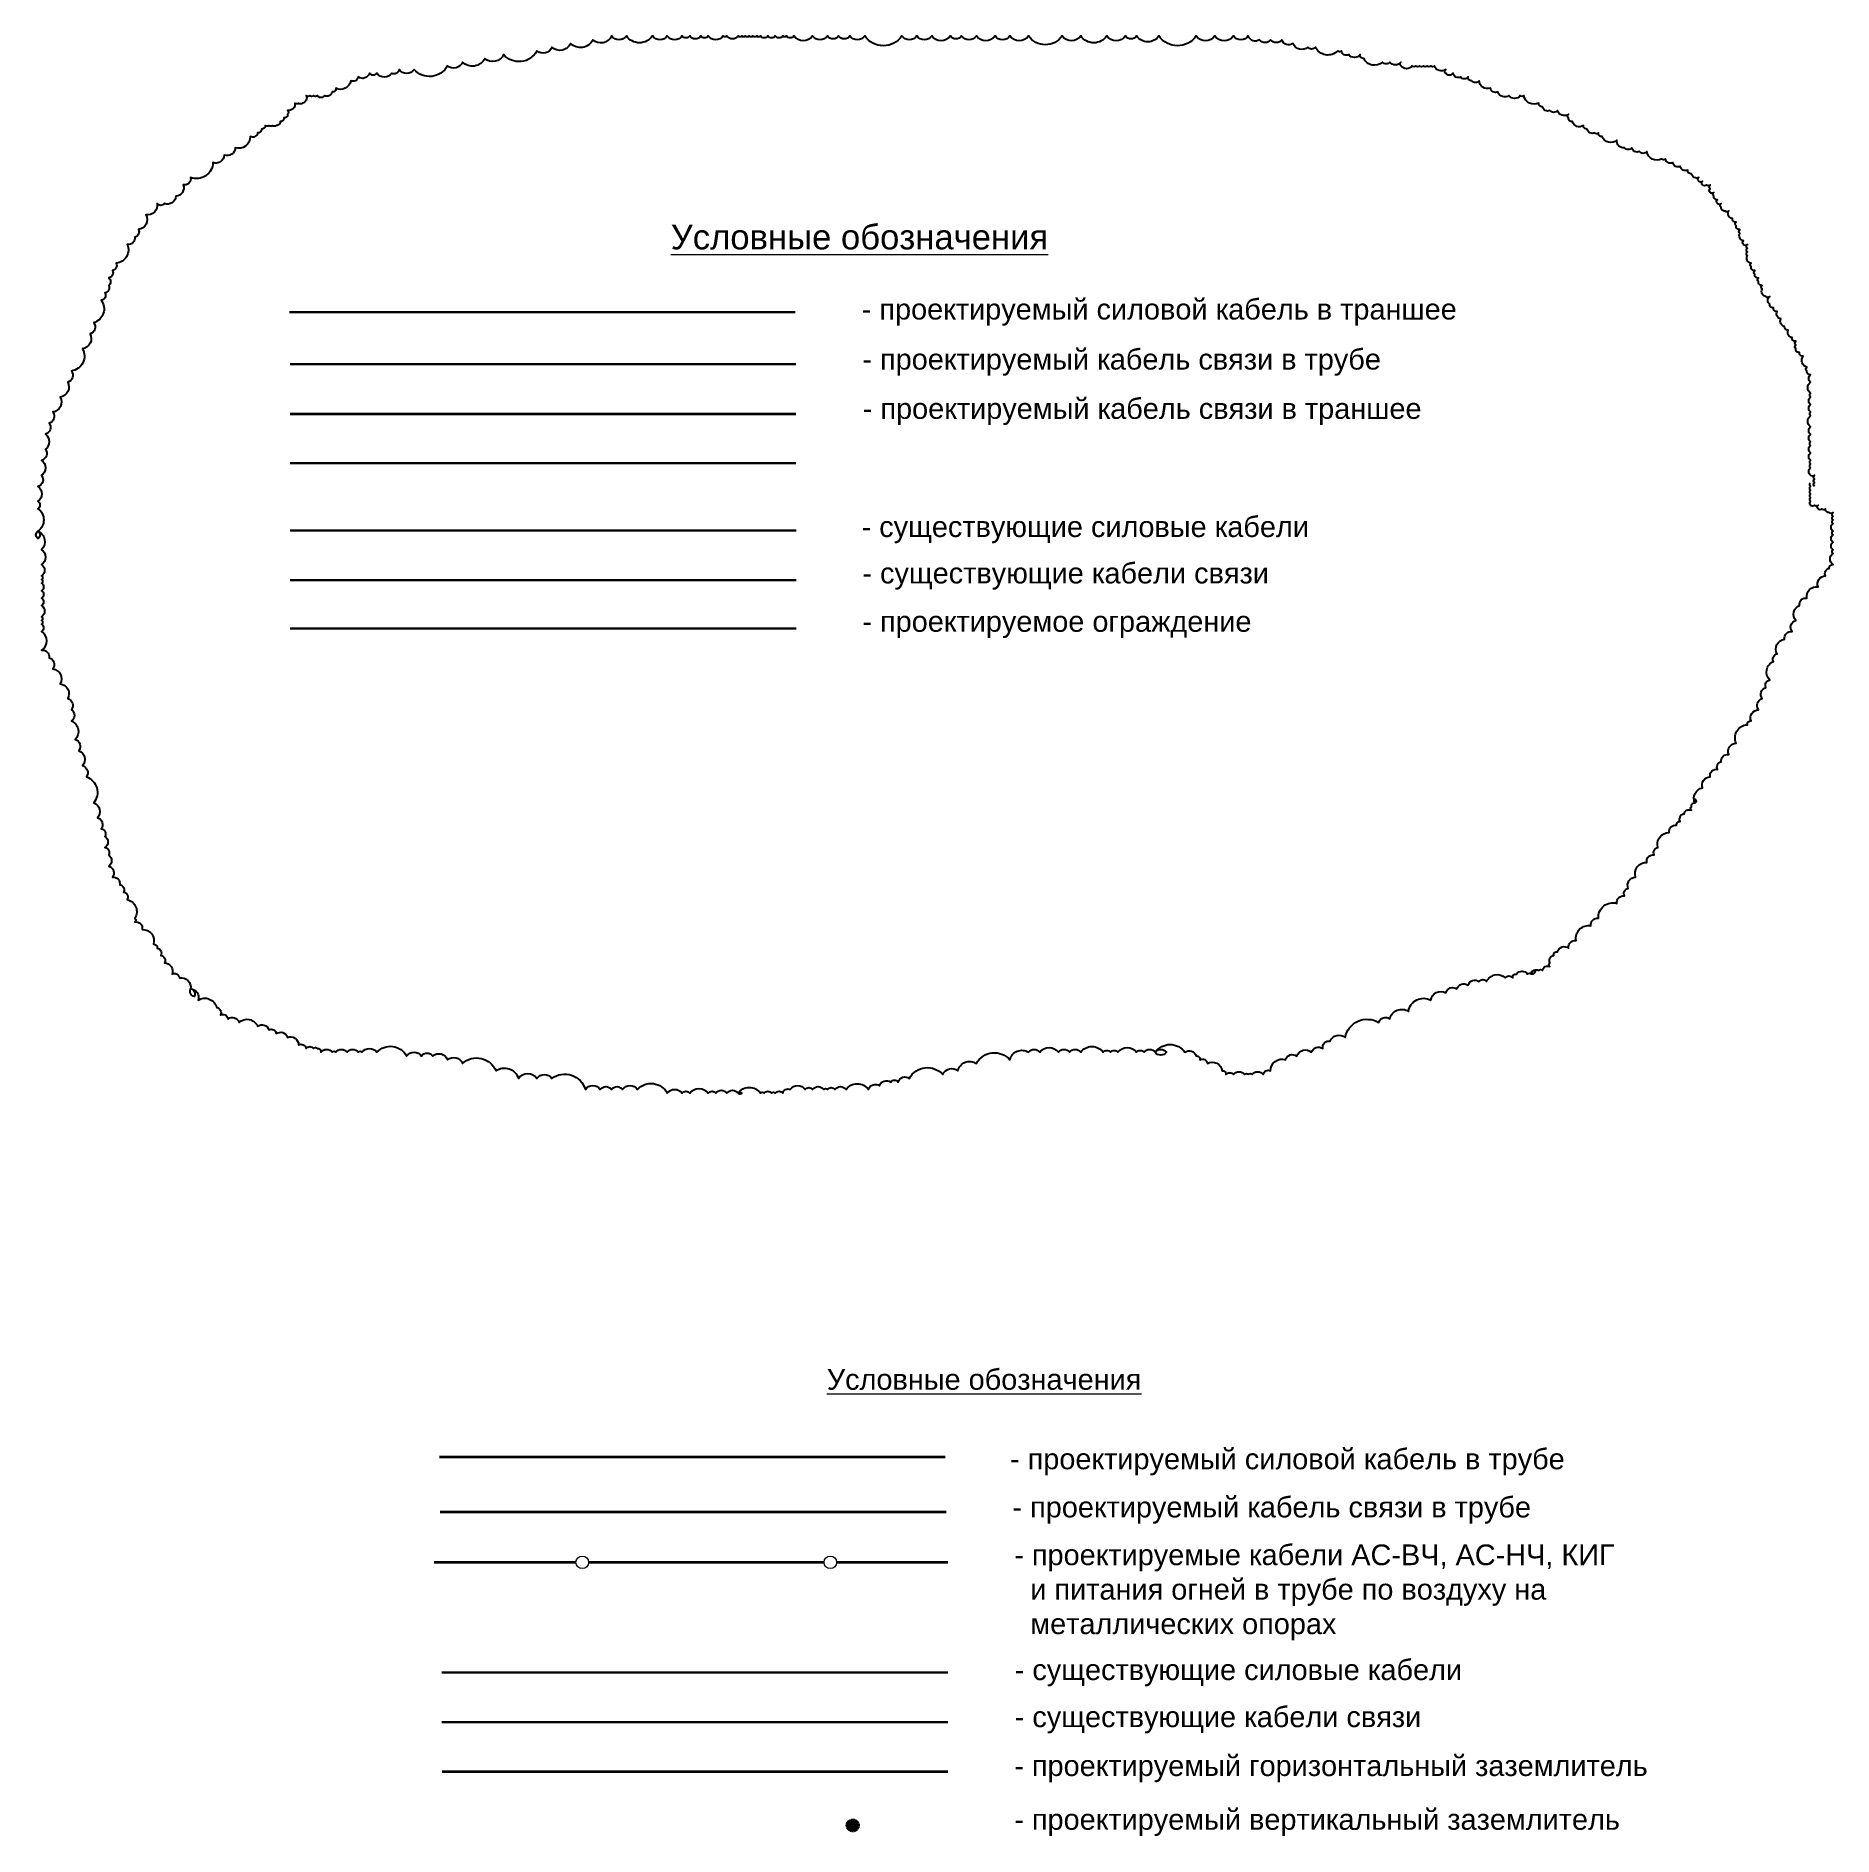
# Model space of a CAD drawing. Header units: millimetres. Extents: x -39274 to 660178, y -698345 to 30731.
# Drawn here: x 7790 to 29520, y 8968 to 30731 of the extents above.
import ezdxf

# ---------------------------------------------------------------- set-up
doc = ezdxf.new("R2010")
doc.units = ezdxf.units.MM
for name, pattern in [('DASHED', [19.05, 12.7, -6.35]), ('HIDDEN', [9.525, 6.35, -3.175]), ('K5LT3', [13, 8, -2, 1, -2])]:
    doc.linetypes.add(name, pattern=pattern)
doc.layers.add('ТРУБЫ', color=5, linetype='Continuous')
doc.styles.add('ar_10', font='arial.ttf')
doc.linetypes.add('FENCE_1', pattern='A,3,[131,ltypeshp.shx,S=0.8,R=180,X=2.3,Y=0.8],6,[131,ltypeshp.shx,S=0.8,R=0,X=0.7,Y=-0.8],3', length=12)
doc.linetypes.add('POWER_CABLE_EXIST_04', pattern='A,12,-2.4,["<",Standard,S=2.4,R=0,X=0,Y=-1.2],12,[">",Standard,S=2.4,R=0,X=-1.2,Y=-1.2],-4.8', length=31.2)
doc.linetypes.add('POWER_CABLE_PROJECT', pattern='A,36,-2,["W",Standard,S=3,R=0,X=0,Y=-1.5],-5', length=43)
doc.linetypes.add('SVZ_CABLE_EXIST_2', pattern='A,12,-2.4,[133,ltypeshp.shx,S=0.6,R=0,X=5.4,Y=0],5.4,[133,ltypeshp.shx,S=0.4,R=0,X=0.2,Y=0],-1.2,5.4,[133,ltypeshp.shx,S=0.2,R=0,X=-6.2,Y=0],-2.4', length=28.8)
doc.linetypes.add('SVZ_CABLE_PROJ_1', pattern='A,36,["///",Standard,S=3,R=0,X=0,Y=-3],0', length=36)
doc.linetypes.add('SVZ_CABLE_PROJ_3', pattern='A,36,-2,["/",Standard,S=3,R=0,X=0,Y=-1.5],-5', length=43)

msp = doc.modelspace()

# ---------------------------------------------------------------- hatches: boundary and pattern name
at = {"layer": 'ТРУБЫ', "linetype": 'HIDDEN', "ltscale": 2}
msp.add_hatch(color=256, dxfattribs=at).paths.add_polyline_path([(17592.19, 9095.38, 1), (17739.89, 9095.38, 1)])

# ---------------------------------------------------------------- linework, layer by layer
at = {"ltscale": 2}
msp.add_lwpolyline([(29294.39, 25285.23, -0.52056705), (29294.39, 25330.21, -0.52056705), (29294.39, 25375.18, -0.52056705), (29294.39, 25420.23, -0.52056705), (29249.34, 25420.23, -0.52056705), (29249.34, 25510.25, -0.52056705), (29249.34, 25555.23, -0.52056705), (29249.34, 25600.28, -0.52056705), (29249.34, 25690.3, -0.52056705), (29249.34, 25780.32, -0.52056705), (29249.34, 25825.3, -0.52056705), (29249.34, 25915.32, -0.52056705), (29249.34, 26005.34, -0.52056705), (29249.34, 26140.42, -0.52056705), (29249.34, 26185.39, -0.52056705), (29249.34, 26275.41, -0.52056705), (29249.34, 26365.44, -0.52056705), (29249.34, 26410.49, -0.52056705), (29249.34, 26545.48, -0.52056705), (29249.34, 26635.51, -0.52056705), (29204.28, 26680.48, -0.52056705), (29204.28, 26725.53, -0.52056705), (29159.23, 26860.53, -0.52056705), (29114.18, 26905.58, -0.52056705), (29069.25, 26950.55, -0.52056705), (29069.25, 26995.6, -0.52056705), (29069.25, 27040.57, -0.52056705), (29024.2, 27085.62, -0.52056705), (28979.15, 27175.65, -0.52056705), (28934.09, 27220.62, -0.52056705), (28889.04, 27310.64, -0.52056705), (28843.99, 27400.67, -0.52056705), (28799.06, 27445.72, -0.52056705), (28754.01, 27490.69, -0.52056705), (28754.01, 27580.71, -0.52056705), (28708.96, 27580.71, -0.52056705), (28663.9, 27670.74, -0.52056705), (28663.9, 27715.79, -0.52056705), (28618.85, 27760.76, -0.52056705), (28618.85, 27805.81, -0.52056705), (28573.8, 27850.78, -0.52056705), (28573.8, 27895.76, -0.52056705), (28528.75, 27940.81, -0.52056705), (28528.75, 27985.78, -0.52056705), (28483.82, 28075.8, -0.52056705), (28483.82, 28120.85, -0.52056705), (28483.82, 28165.83, -0.52056705), (28483.82, 28210.88, -0.52056705), (28438.77, 28210.88, -0.52056705), (28438.77, 28255.85, -0.52056705), (28393.72, 28345.87, -0.52056705), (28393.72, 28390.92, -0.52056705), (28348.66, 28435.9, -0.52056705), (28348.66, 28480.95, -0.52056705), (28303.61, 28525.92, -0.52056705), (28258.56, 28615.94, -0.52056705), (28213.63, 28615.94, -0.52056705), (28168.58, 28660.99, -0.52056705), (28168.58, 28705.97, -0.52056705), (28123.53, 28705.97, -0.52056705), (28123.53, 28751.01, -0.52056705), (28078.47, 28795.99, -0.52056705), (28078.47, 28841.04, -0.52056705), (28033.42, 28841.04, -0.52056705), (28033.42, 28886.01, -0.52056705), (28033.42, 28931.06, -0.52056705), (27988.37, 28931.06, -0.52056705), (27988.37, 28931.06, -0.52056705), (27943.32, 28931.06, -0.52056705), (27943.32, 28976.03, -0.52056705), (27898.39, 28976.03, -0.52056705), (27898.39, 29021.08, -0.52056705), (27808.29, 29066.06, -0.52056705), (27763.23, 29111.11, -0.52056705), (27673.13, 29156.08, -0.52056705), (27583.15, 29201.05, -0.52056705), (27493.04, 29246.1, -0.52056705), (27447.99, 29246.1, -0.52056705), (27267.91, 29336.13, -0.52056705), (27177.8, 29336.13, -0.52056705), (27087.7, 29381.1, -0.52056705), (26997.72, 29381.1, -0.52056705), (26907.61, 29471.12, -0.52056705), (26727.53, 29516.17, -0.52056705), (26682.48, 29561.15, -0.52056705), (26637.42, 29561.15, -0.52056705), (26547.32, 29606.2, -0.52056705), (26502.27, 29651.17, -0.52056705), (26367.24, 29696.22, -0.52056705), (26322.18, 29741.19, -0.52056705), (26322.18, 29786.24, -0.52056705), (26187.03, 29831.22, -0.52056705), (26097.05, 29831.22, -0.52056705), (26006.94, 29876.27, -0.52056705), (25961.89, 29921.24, -0.52056705), (25781.8, 30011.26, -0.52056705), (25736.75, 30011.26, -0.52056705), (25601.6, 30011.26, -0.52056705), (25466.56, 30056.31, -0.52056705), (25376.46, 30101.29, -0.52056705), (25241.43, 30191.31, -0.52056705), (25151.32, 30191.31, -0.52056705), (25106.27, 30236.36, -0.52056705), (25016.17, 30236.36, -0.52056705), (24926.19, 30281.33, -0.52056705), (24836.08, 30281.33, -0.52056705), (24836.08, 30326.38, -0.52056705), (24700.92, 30371.36, -0.52056705), (24656, 30371.36, -0.52056705), (24610.94, 30371.36, -0.52056705), (24565.89, 30371.36, -0.52056705), (24565.89, 30371.36, -0.52056705), (24520.84, 30371.36, -0.52056705), (24475.79, 30371.36, -0.52056705), (24430.74, 30371.36, -0.52056705), (24295.7, 30371.36, -0.52056705), (24295.7, 30416.41, -0.52056705), (24160.55, 30416.41, -0.52056705), (24070.57, 30416.41, -0.52056705), (23845.31, 30461.38, -0.52056705), (23800.25, 30506.35, -0.52056705), (23665.22, 30506.35, -0.52056705), (23575.12, 30551.4, -0.52056705), (23530.06, 30551.4, -0.52056705), (23259.88, 30596.38, -0.52056705), (23169.89, 30596.38, -0.52056705), (22989.69, 30641.43, -0.52056705), (22854.65, 30686.4, -0.52056705), (22719.5, 30686.4, -0.52056705), (22584.46, 30686.4, -0.52056705), (22449.31, 30731.45, -0.52056705), (22269.22, 30731.45, -0.52056705), (22043.96, 30731.45, -0.52056705), (21818.83, 30731.45, -0.52056705), (21368.55, 30731.45, -0.52056705), (21098.36, 30731.45, -0.52056705), (20963.21, 30731.45, -0.52056705), (20738.07, 30731.45, -0.52056705), (20422.83, 30731.45, -0.52056705), (20197.69, 30731.45, -0.52056705), (19792.34, 30731.45, -0.52056705), (19567.21, 30731.45, -0.52056705), (19387, 30731.45, -0.52056705), (19161.86, 30731.45, -0.52056705), (18981.78, 30731.45, -0.52056705), (18846.62, 30731.45, -0.52056705), (18621.48, 30731.45, -0.52056705), (18441.4, 30731.45, -0.52056705), (18261.19, 30731.45, -0.52056705), (17810.92, 30731.45, -0.52056705), (17630.71, 30731.45, -0.52056705), (17495.68, 30731.45, -0.52056705), (17360.52, 30731.45, -0.52056705), (17180.43, 30731.45, -0.52056705), (16955.3, 30731.45, -0.52056705), (16865.19, 30731.45, -0.52056705), (16820.14, 30731.45, -0.52056705), (16730.04, 30731.45, -0.52056705), (16640.06, 30731.45, -0.52056705), (16549.95, 30731.45, -0.52056705), (16504.9, 30731.45, -0.52056705), (16459.85, 30731.45, -0.52056705), (16414.92, 30731.45, -0.52056705), (16414.92, 30731.45, -0.52056705), (16369.87, 30731.45, -0.52056705), (16324.81, 30731.45, -0.52056705), (16279.76, 30731.45, -0.52056705), (16144.61, 30731.45, -0.52056705), (16099.68, 30731.45, -0.52056705), (15919.47, 30731.45, -0.52056705), (15829.49, 30731.45, -0.52056705), (15694.33, 30731.45, -0.52056705), (15604.23, 30731.45, -0.52056705), (15424.14, 30731.45, -0.52056705), (15244.06, 30731.45, -0.52056705), (14928.82, 30731.45, -0.52056705), (14748.61, 30731.45, -0.52056705), (14523.47, 30686.4, -0.52056705), (14253.28, 30641.43, -0.52056705), (14028.15, 30596.38, -0.52056705), (13847.94, 30551.4, -0.52056705), (13442.71, 30506.35, -0.52056705), (13217.45, 30461.38, -0.52056705), (12947.27, 30416.41, -0.52056705), (12767.18, 30371.36, -0.52056705), (12361.83, 30326.38, -0.52056705), (12181.75, 30326.38, -0.52056705), (12091.65, 30281.33, -0.52056705), (11911.56, 30281.33, -0.52056705), (11821.46, 30281.33, -0.52056705), (11686.42, 30236.36, -0.52056705), (11596.32, 30191.31, -0.52056705), (11416.23, 30101.29, -0.52056705), (11371.18, 30056.31, -0.52056705), (11281.08, 30011.26, -0.52056705), (11190.97, 30011.26, -0.52056705), (11145.92, 30011.26, -0.52056705), (11100.99, 30011.26, -0.52056705), (11055.94, 30011.26, -0.52056705), (11010.89, 29921.24, -0.52056705), (10965.84, 29921.24, -0.52056705), (10920.78, 29921.24, -0.52056705), (10830.68, 29831.22, -0.52056705), (10830.68, 29786.24, -0.52056705), (10785.75, 29741.19, -0.52056705), (10740.7, 29696.22, -0.52056705), (10740.7, 29696.22, -0.52056705), (10695.65, 29651.17, -0.52056705), (10650.6, 29651.17, -0.52056705), (10605.54, 29651.17, -0.52056705), (10560.49, 29651.17, -0.52056705), (10515.56, 29606.2, -0.52056705), (10470.51, 29561.15, -0.52056705), (10380.41, 29516.17, -0.52056705), (10200.32, 29381.1, -0.52056705), (10065.17, 29291.08, -0.52056705), (9930.13, 29201.05, -0.52056705), (9659.82, 29021.08, -0.52056705), (9569.84, 28931.06, -0.52056705), (9479.73, 28795.99, -0.52056705), (9344.7, 28705.97, -0.52056705), (9254.6, 28705.97, -0.52056705), (9119.44, 28570.97, -0.52056705), (9029.46, 28390.92, -0.52056705), (8984.41, 28300.9, -0.52056705), (8894.3, 28210.88, -0.52056705), (8759.27, 27985.78, -0.52056705), (8714.22, 27895.76, -0.52056705), (8669.17, 27805.81, -0.52056705), (8669.17, 27715.79, -0.52056705), (8624.12, 27625.76, -0.52056705), (8579.06, 27535.74, -0.52056705), (8488.96, 27265.67, -0.52056705), (8444.03, 27130.6, -0.52056705), (8353.93, 26950.55, -0.52056705), (8218.77, 26680.48, -0.52056705), (8173.84, 26545.48, -0.52056705), (8083.74, 26365.44, -0.52056705), (7993.63, 26185.39, -0.52056705), (7948.58, 26050.39, -0.52056705), (7903.53, 25915.32, -0.52056705), (7903.53, 25735.27, -0.52056705), (7858.6, 25600.28, -0.52056705), (7858.6, 25420.23, -0.52056705), (7813.55, 25285.23, -0.52056705), (7813.55, 25105.19, -0.52056705), (7813.55, 25015.17, -0.52056705), (7813.55, 24745.1, -0.52056705), (7813.55, 24655.07, -0.52056705), (7813.55, 24655.07, -0.52056705), (7813.55, 24745.1, -0.52056705), (7858.6, 24520, -0.52056705), (7858.6, 24339.95, -0.52056705), (7858.6, 24204.96, -0.52056705), (7858.6, 24159.91, -0.52056705), (7858.6, 24114.93, -0.52056705), (7858.6, 24024.91, -0.52056705), (7858.6, 23934.89, -0.52056705), (7858.6, 23844.86, -0.52056705), (7858.6, 23709.87, -0.52056705), (7858.6, 23664.82, -0.52056705), (7858.6, 23619.84, -0.52056705), (7858.6, 23529.82, -0.52056705), (7858.6, 23304.72, -0.52056705), (7948.58, 23214.7, -0.52056705), (7993.63, 23079.7, -0.52056705), (8083.74, 22899.66, -0.52056705), (8173.84, 22719.61, -0.52056705), (8218.77, 22584.61, -0.52056705), (8218.77, 22449.54, -0.52056705), (8263.82, 22224.52, -0.52056705), (8308.87, 22089.45, -0.52056705), (8353.93, 21909.4, -0.52056705), (8398.98, 21774.41, -0.52056705), (8488.96, 21459.29, -0.52056705), (8534.01, 21279.32, -0.52056705), (8579.06, 21144.24, -0.52056705), (8624.12, 21054.22, -0.52056705), (8624.12, 20919.22, -0.52056705), (8669.17, 20829.2, -0.52056705), (8669.17, 20694.13, -0.52056705), (8714.22, 20559.13, -0.52056705), (8804.2, 20469.11, -0.52056705), (8849.25, 20379.08, -0.52056705), (8894.3, 20289.06, -0.52056705), (8984.41, 20064.04, -0.52056705), (8984.41, 20018.99, -0.52056705), (9074.39, 19928.97, -0.52056705), (9209.55, 19748.92, -0.52056705), (9254.6, 19703.95, -0.52056705), (9299.65, 19613.92, -0.52056705), (9344.7, 19523.9, -0.52056705), (9434.68, 19388.83, -0.52056705), (9524.79, 19343.85, -0.52056705), (9659.82, 19208.78, -0.52056705), (9704.87, 19118.76, -0.52056705), (9704.87, 19118.76, -0.52056705), (9659.82, 19208.78, -0.52056705), (9749.92, 19073.78, -0.52056705), (9975.06, 18983.76, -0.52056705), (10020.11, 18893.74, -0.52056705), (10110.22, 18848.76, -0.52056705), (10245.25, 18803.71, -0.52056705), (10470.51, 18758.74, -0.52056705), (10605.54, 18713.69, -0.52056705), (10695.65, 18668.72, -0.52056705), (10830.68, 18623.67, -0.52056705), (10965.84, 18533.64, -0.52056705), (11055.94, 18488.67, -0.52056705), (11145.92, 18488.67, -0.52056705), (11190.97, 18488.67, -0.52056705), (11236.03, 18443.62, -0.52056705), (11371.18, 18443.62, -0.52056705), (11416.23, 18443.62, -0.52056705), (11551.27, 18443.62, -0.52056705), (11686.42, 18443.62, -0.52056705), (11731.35, 18443.62, -0.52056705), (11911.56, 18443.62, -0.52056705), (12271.85, 18398.65, -0.52056705), (12451.94, 18398.65, -0.52056705), (12587.1, 18398.65, -0.52056705), (12767.18, 18353.6, -0.52056705), (12947.27, 18308.63, -0.52056705), (13352.61, 18218.6, -0.52056705), (13622.8, 18128.58, -0.52056705), (13847.94, 18128.58, -0.52056705), (14028.15, 18128.58, -0.52056705), (14433.37, 17993.51, -0.52056705), (14613.58, 17993.51, -0.52056705), (14748.61, 17993.51, -0.52056705), (14883.76, 17993.51, -0.52056705), (15063.85, 17993.51, -0.52056705), (15424.14, 17948.53, -0.52056705), (15604.23, 17948.53, -0.52056705), (15694.33, 17948.53, -0.52056705), (15919.47, 17948.53, -0.52056705), (16009.57, 17948.53, -0.52056705), (16144.61, 17948.53, -0.52056705), (16279.76, 17948.53, -0.52056705), (16324.81, 17948.53, -0.52056705), (16324.81, 17948.53, -0.52056705), (16279.76, 17948.53, -0.52056705), (16549.95, 17948.53, -0.52056705), (16595, 17948.53, -0.52056705), (16685.11, 17948.53, -0.52056705), (16730.04, 17948.53, -0.52056705), (16820.14, 17948.53, -0.52056705), (16910.24, 17993.51, -0.52056705), (17090.33, 17993.51, -0.52056705), (17180.43, 17993.51, -0.52056705), (17315.47, 17993.51, -0.52056705), (17360.52, 17993.51, -0.52056705), (17450.62, 17993.51, -0.52056705), (17585.78, 17993.51, -0.52056705), (17855.97, 17993.51, -0.52056705), (17991, 18038.56, -0.52056705), (18126.16, 18083.53, -0.52056705), (18216.14, 18083.53, -0.52056705), (18351.29, 18128.58, -0.52056705), (18756.64, 18173.55, -0.52056705), (18936.73, 18218.6, -0.52056705), (19161.86, 18308.63, -0.52056705), (19567.21, 18353.6, -0.52056705), (19792.34, 18443.62, -0.52056705), (19927.5, 18443.62, -0.52056705), (20152.64, 18443.62, -0.52056705), (20287.67, 18443.62, -0.52056705), (20422.83, 18443.62, -0.52056705), (20693.02, 18443.62, -0.52056705), (20783.12, 18443.62, -0.52056705), (20873.1, 18443.62, -0.52056705), (21098.36, 18443.62, -0.52056705), (21188.34, 18443.62, -0.52056705), (21323.5, 18443.62, -0.52056705), (21458.53, 18443.62, -0.52056705), (21458.53, 18443.62, -0.52056705), (21323.5, 18443.62, -0.52056705), (21683.79, 18443.62, -0.52056705), (21818.83, 18398.65, -0.52056705), (21863.88, 18353.6, -0.52056705), (21953.98, 18308.63, -0.52056705), (22134.07, 18218.6, -0.52056705), (22179.12, 18173.55, -0.52056705), (22269.22, 18173.55, -0.52056705), (22404.26, 18173.55, -0.52056705), (22449.31, 18173.55, -0.52056705), (22494.36, 18173.55, -0.52056705), (22629.39, 18173.55, -0.52056705), (22719.5, 18218.6, -0.52056705), (22899.71, 18353.6, -0.52056705), (23034.74, 18398.65, -0.52056705), (23214.82, 18443.62, -0.52056705), (23349.98, 18488.67, -0.52056705), (23440.08, 18578.69, -0.52056705), (23620.17, 18623.67, -0.52056705), (24025.51, 18803.71, -0.52056705), (24160.55, 18848.76, -0.52056705), (24385.81, 18938.71, -0.52056705), (24656, 19073.78, -0.52056705), (24836.08, 19163.81, -0.52056705), (24971.24, 19208.78, -0.52056705), (25106.27, 19253.83, -0.52056705), (25241.43, 19298.8, -0.52056705), (25331.41, 19298.8, -0.52056705), (25556.67, 19343.85, -0.52056705), (25646.65, 19343.85, -0.52056705), (25691.7, 19388.83, -0.52056705), (25826.86, 19388.83, -0.52056705), (25871.79, 19388.83, -0.52056705), (25916.84, 19433.88, -0.52056705), (25916.84, 19433.88, -0.52056705), (25871.79, 19388.83, -0.52056705), (25961.89, 19433.88, -0.52056705), (26006.94, 19433.88, -0.52056705), (26097.05, 19478.85, -0.52056705), (26097.05, 19523.9, -0.52056705), (26142.1, 19613.92, -0.52056705), (26187.03, 19658.9, -0.52056705), (26322.18, 19703.95, -0.52056705), (26412.29, 19793.97, -0.52056705), (26592.37, 19974.02, -0.52056705), (26682.48, 20064.04, -0.52056705), (26907.61, 20244.01, -0.52056705), (26997.72, 20334.03, -0.52056705), (27042.65, 20424.06, -0.52056705), (27132.75, 20559.13, -0.52056705), (27267.91, 20739.18, -0.52056705), (27357.89, 20829.2, -0.52056705), (27402.94, 20919.22, -0.52056705), (27538.1, 21099.27, -0.52056705), (27628.2, 21189.29, -0.52056705), (27673.13, 21234.27, -0.52056705), (27673.13, 21279.32, -0.52056705), (27718.18, 21324.29, -0.52056705), (27808.29, 21369.34, -0.52056705), (27808.29, 21414.31, -0.52056705), (27853.34, 21459.29, -0.52056705), (27853.34, 21504.34, -0.52056705), (27853.34, 21504.34, -0.52056705), (27853.34, 21459.29, -0.52056705), (27943.32, 21639.33, -0.52056705), (28033.42, 21774.41, -0.52056705), (28123.53, 21864.43, -0.52056705), (28168.58, 21954.45, -0.52056705), (28258.56, 22044.47, -0.52056705), (28348.66, 22179.47, -0.52056705), (28483.82, 22404.57, -0.52056705), (28528.75, 22449.54, -0.52056705), (28618.85, 22584.61, -0.52056705), (28663.9, 22719.61, -0.52056705), (28708.96, 22854.61, -0.52056705), (28754.01, 22944.63, -0.52056705), (28799.06, 23169.73, -0.52056705), (28843.99, 23259.75, -0.52056705), (28934.09, 23439.8, -0.52056705), (29024.2, 23529.82, -0.52056705), (29069.25, 23664.82, -0.52056705), (29114.18, 23844.86, -0.52056705), (29204.28, 23934.89, -0.52056705), (29339.44, 24069.88, -0.52056705), (29429.42, 24204.96, -0.52056705), (29474.47, 24294.98, -0.52056705), (29519.52, 24339.95, -0.52056705), (29519.52, 24475.03, -0.52056705), (29519.52, 24520, -0.52056705), (29519.52, 24610.02, -0.52056705), (29519.52, 24700.05, -0.52056705), (29519.52, 24745.1, -0.52056705), (29519.52, 24835.12, -0.52056705), (29519.52, 24880.09, -0.52056705), (29519.52, 24925.14, -0.52056705), (29519.52, 24970.12, -0.52056705), (29474.47, 24970.12, -0.52056705), (29429.42, 25015.17, -0.52056705), (29384.49, 25015.17, -0.52056705), (29339.44, 25015.17, -0.52056705), (29339.44, 25060.14, -0.52056705), (29294.39, 25060.14, -0.52056705), (29249.34, 25060.14, -0.52056705), (29249.34, 25105.19, -0.52056705), (29249.34, 25150.16, -0.52056705), (29249.34, 25195.21, -0.52056705), (29249.34, 25240.19, -0.52056705), (29249.34, 25285.23, -0.52056705), (29249.34, 25330.21)], format="xyb", dxfattribs=at)
at = {"color": 4, "linetype": 'POWER_CABLE_PROJECT', "lineweight": 30, "ltscale": 50, "const_width": 30}
msp.add_lwpolyline([(10854.75, 27391.97), (16973.52, 27391.97)], dxfattribs=at)
at = {"color": 4, "linetype": 'SVZ_CABLE_PROJ_3', "lineweight": 30, "ltscale": 50, "const_width": 30}
for points in [[(10862.36, 26763.45), (16981.13, 26763.45)], [(12677.16, 12884.74), (18795.93, 12884.74)]]:
    msp.add_lwpolyline(points, dxfattribs=at)
at = {"color": 4, "linetype": 'SVZ_CABLE_PROJ_1', "lineweight": 5, "ltscale": 50, "const_width": 30}
msp.add_lwpolyline([(10862.36, 26160.93), (16981.13, 26160.93)], dxfattribs=at)
at = {"color": 4, "linetype": 'DASHED', "lineweight": 5, "ltscale": 50, "const_width": 30}
for points in [[(10862.36, 25566.25), (16981.13, 25566.25)], [(12665.55, 13550.57), (18784.32, 13550.57)]]:
    msp.add_lwpolyline(points, dxfattribs=at)
at = {"color": 12, "linetype": 'POWER_CABLE_EXIST_04', "lineweight": 30, "ltscale": 200}
msp.add_lwpolyline([(10862.36, 24751.13), (16981.13, 24751.13)], dxfattribs=at)
at = {"color": 12, "linetype": 'SVZ_CABLE_EXIST_2', "lineweight": 30, "ltscale": 200}
msp.add_lwpolyline([(10862.36, 24151.13), (16981.13, 24151.13)], dxfattribs=at)
at = {"color": 1, "linetype": 'FENCE_1', "lineweight": 30, "ltscale": 200}
msp.add_lwpolyline([(10862.36, 23566.83), (16981.13, 23566.83)], dxfattribs=at)
at = {"color": 4, "lineweight": 5, "ltscale": 50, "const_width": 30}
for points in [[(12604.29, 12276.71), (14319.65, 12276.71)], [(14471.47, 12276.71), (17319.65, 12276.71)], [(17471.47, 12276.71), (18817.48, 12276.71)]]:
    msp.add_lwpolyline(points, dxfattribs=at)
at = {"color": 12, "linetype": 'POWER_CABLE_EXIST_04', "lineweight": 30, "ltscale": 50}
msp.add_lwpolyline([(12698.71, 10945.26), (18817.48, 10945.26)], dxfattribs=at)
at = {"color": 12, "linetype": 'SVZ_CABLE_EXIST_2', "lineweight": 30, "ltscale": 50}
msp.add_lwpolyline([(12698.71, 10345.26), (18817.48, 10345.26)], dxfattribs=at)
at = {"color": 4, "linetype": 'K5LT3', "lineweight": 5, "ltscale": 50, "const_width": 30}
msp.add_lwpolyline([(12698.71, 9745.26), (18817.48, 9745.26)], dxfattribs=at)
at = {"color": 4, "lineweight": 5, "ltscale": 50}
for centre in [(14395.56, 12276.71), (17395.56, 12276.71)]:
    msp.add_circle(centre, 75.91, dxfattribs=at)
at = {"layer": 'ТРУБЫ', "linetype": 'HIDDEN', "ltscale": 2}
msp.add_circle((17666.04, 9095.38), 73.85, dxfattribs=at)

# ---------------------------------------------------------------- texts
at = {"color": 5, "linetype": 'Continuous', "lineweight": 5, "ltscale": 0.1, "attachment_point": 1, "style": 'ar_10'}
for s, insert, char_height, width in [('{\\L\\C1;Условные обозначения}', (15465.5, 28451.45), 300, 5271.9871), ('{\\C1;- проектируемый силовой кабель в траншее}', (17775.17, 27553.44), 250, 7700.0483), ('{\\C1;- проектируемый кабель связи в трубе}', (17782.77, 26948.34), 250, 7700.0483), ('{\\C1;- проектируемый кабель связи в траншее}', (17787.46, 26352.11), 250, 7700.0483), ('{\\C1;- существующие силовые кабели}', (17772.9, 24923.8), 250, 7700.0483), ('{\\C1;- существующие кабели связи}', (17782.77, 24362.33), 250, 7700.0483), ('{\\C1;- проектируемое ограждение}', (17782.77, 23778.02), 250, 7700.0483), ('{\\L\\C1;Условные обозначения}', (17352.48, 14613.37), 250, 4574.7218), ('{\\C1;- проектируемый силовой кабель в трубе}', (19567.84, 13652.11), 250, 7700.0483), ('{\\C1;- проектируемый кабель связи в трубе}', (19597.58, 13069.63), 250, 7700.0483), ('{\\C1;- проектируемые кабели АС-ВЧ, АС-НЧ, КИГ\\P  и питания огней в трубе по воздуху на\\P  металлических опорах}', (19619.12, 12492.35), 250, 7503.1945), ('{\\C1;- существующие силовые кабели}', (19624.68, 11103.06), 250, 7700.0483), ('{\\C1;- существующие кабели связи}', (19624.68, 10533.96), 250, 7700.0483), ('{\\C1;- проектируемый горизонтальный заземлитель}', (19619.12, 9943.02), 250, 7700.0483), ('{\\C1;- проектируемый вертикальный заземлитель}', (19619.12, 9293.14), 250, 7700.0483)]:
    msp.add_mtext(s, dxfattribs=dict(at, insert=insert, char_height=char_height, width=width))

doc.saveas('drawing.dxf')
